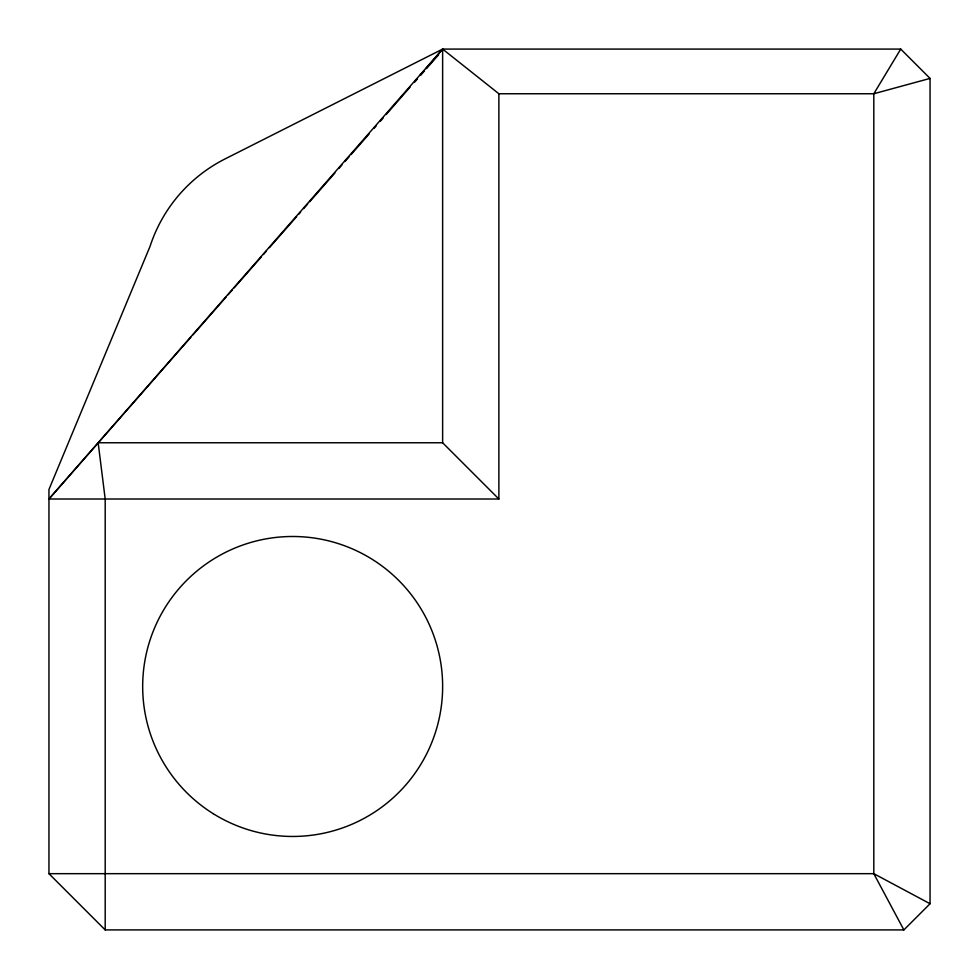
<?xml version="1.0" encoding="UTF-8"?>
<svg xmlns="http://www.w3.org/2000/svg" width="979" height="979" viewBox="0 0 979 979"><rect width="100%" height="100%" fill="white"/><g stroke="black" fill="none" stroke-linecap="round" stroke-linejoin="round"><path stroke-width="1.47" d="M900.729 49.085L873.806 93.751L873.806 873.672L903.874 929.915L930.05 903.739L930.05 78.406L900.729 49.085L442.63 49.085L224.742 159.087A149.971 149.971 0 0 0 150.081 246.28L48.95 489.5L48.95 873.672L105.194 929.915L903.874 929.915M410.201 86.923L386.228 114.457M415.12 81.196L417.078 78.895M420.028 75.456L423.956 70.867M425.926 68.579L442.63 49.085L498.874 93.751L873.806 93.751L930.05 78.406M498.874 499.009L48.95 499.009L442.63 49.085L442.63 442.765L498.874 499.009L498.874 93.751M48.95 499.009L190.905 337.155M192.924 334.855L226.149 296.98M228.168 294.679L232.194 290.09M234.201 287.789L261.393 256.804M263.4 254.503L266.423 251.065M269.445 247.614L296.625 216.628M298.644 214.328L300.651 212.039M303.674 208.588L307.7 203.999M309.719 201.698L334.879 173.002M338.918 168.412L341.928 164.974M344.951 161.523L348.977 156.934M350.996 154.633L369.12 133.976M374.149 128.237L376.169 125.936M380.195 121.347L383.217 117.908M414.423 82.322L417.446 78.871M420.468 75.432L424.507 70.843M426.514 68.542L438.604 54.775M442.63 442.765L98.157 442.765L105.194 499.009L105.194 929.915M48.95 873.672L873.806 873.672L930.05 903.739M213.116 813.622A149.971 149.971 0 0 0 442.545 691.798A149.971 149.971 0 0 0 222.319 554.016A149.971 149.971 0 0 0 213.116 813.622"/></g></svg>
